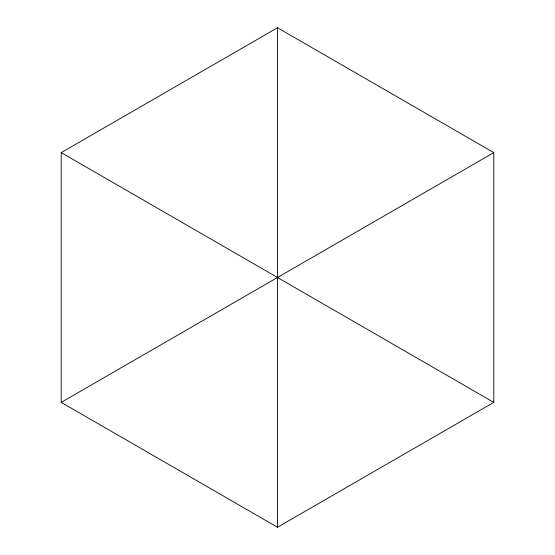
<?xml version="1.0" encoding="UTF-8"?>
<svg xmlns="http://www.w3.org/2000/svg" width="555" height="555" viewBox="0 0 555 555"><rect width="100%" height="100%" fill="white"/><g stroke="black" fill="none" stroke-linecap="round" stroke-linejoin="round"><path stroke-width="0.83" d="M61.21 152.625L277.5 27.75L493.79 152.625L493.79 402.375L277.5 527.25L61.21 402.375L61.21 152.625L493.79 402.375M61.21 402.375L493.79 152.625M277.5 27.75L277.5 527.25"/></g></svg>
